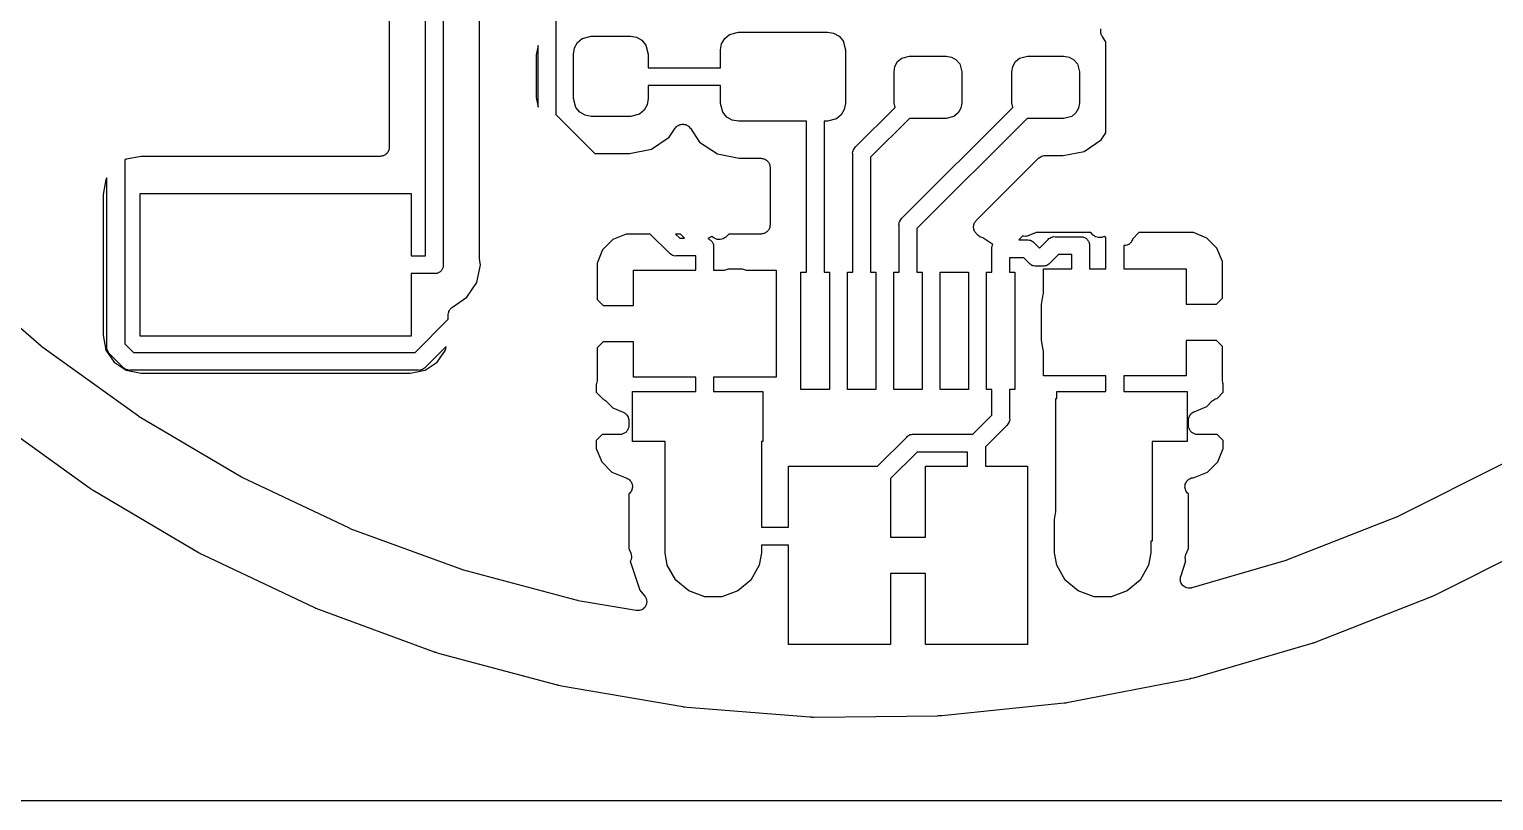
# Model space of a CAD drawing. Extents: x 10 to 287, y -200 to -10.
# Drawn here: x 130.91 to 151.44, y -136.4 to -125.58 of the extents above; entities that cross this region are included whole.
import ezdxf

# ---------------------------------------------------------------- set-up
doc = ezdxf.new("R2010")
doc.units = 0
doc.header["$MEASUREMENT"] = 0
doc.layers.add('BLACK', color=7, linetype='CONTINUOUS')

msp = doc.modelspace()

# ---------------------------------------------------------------- linework, layer by layer
at = {"layer": 'BLACK', "linetype": 'CONTINUOUS'}
for p, q in [((136.716, -124.811), (136.716, -128.902)), ((136.466, -128.755), (136.466, -124.857)), ((137.224, -128.805), (137.224, -124.88)), ((135.958, -125.12), (135.958, -127.233)), ((138.296, -125.407), (138.296, -126.773)), ((140.661, -125.705), (140.728, -125.649)), ((140.728, -125.649), (140.853, -125.616)), ((140.853, -125.616), (142.103, -125.616)), ((142.103, -125.616), (142.189, -125.631)), ((142.189, -125.631), (142.264, -125.674)), ((145.933, -125.589), (145.935, -125.581)), ((145.934, -125.603), (145.933, -125.589)), ((145.933, -125.617), (145.934, -125.603)), ((145.935, -125.625), (145.933, -125.617)), ((145.935, -125.581), (145.936, -125.573)), ((145.936, -125.633), (145.935, -125.625)), ((145.941, -125.646), (145.936, -125.633)), ((145.945, -125.659), (145.941, -125.646)), ((138.046, -125.803), (138.02, -125.937)), ((138.046, -126.67), (138.046, -125.803)), ((138.54, -125.924), (138.555, -125.838)), ((138.555, -125.838), (138.598, -125.763)), ((138.598, -125.763), (138.665, -125.707)), ((138.665, -125.707), (138.79, -125.674)), ((138.79, -125.674), (139.34, -125.674)), ((139.34, -125.674), (139.426, -125.689)), ((139.426, -125.689), (139.501, -125.732)), ((139.501, -125.732), (139.557, -125.799)), ((139.557, -125.799), (139.59, -125.924)), ((140.603, -125.866), (140.618, -125.78)), ((140.618, -125.78), (140.661, -125.705)), ((142.264, -125.674), (142.32, -125.741)), ((142.32, -125.741), (142.353, -125.866)), ((145.95, -125.666), (145.945, -125.659)), ((145.953, -125.674), (145.95, -125.666)), ((146.006, -125.752), (145.953, -125.674)), ((146.006, -127.029), (146.006, -125.752)), ((138.02, -125.937), (138.02, -126.536)), ((138.54, -126.549), (138.54, -125.924)), ((139.59, -125.924), (139.59, -126.116)), ((140.603, -126.116), (140.603, -125.866)), ((142.353, -125.866), (142.353, -126.616)), ((143.048, -126.097), (143.086, -126.031)), ((143.086, -126.031), (143.144, -125.982)), ((143.144, -125.982), (143.254, -125.953)), ((143.254, -125.953), (143.766, -125.953)), ((143.766, -125.953), (143.841, -125.966)), ((143.841, -125.966), (143.907, -126.004)), ((143.907, -126.004), (143.956, -126.062)), ((143.956, -126.062), (143.985, -126.172)), ((144.699, -126.097), (144.737, -126.031)), ((144.737, -126.031), (144.795, -125.982)), ((144.795, -125.982), (144.905, -125.953)), ((144.905, -125.953), (145.417, -125.953)), ((145.417, -125.953), (145.492, -125.966)), ((145.492, -125.966), (145.558, -126.004)), ((145.558, -126.004), (145.607, -126.062)), ((145.607, -126.062), (145.636, -126.172)), ((139.59, -126.116), (140.603, -126.116)), ((143.035, -126.172), (143.048, -126.097)), ((143.035, -126.609), (143.035, -126.172)), ((143.985, -126.172), (143.985, -126.609)), ((144.686, -126.172), (144.699, -126.097)), ((144.686, -126.609), (144.686, -126.172)), ((145.636, -126.172), (145.636, -126.609)), ((140.603, -126.366), (139.59, -126.366)), ((139.59, -126.366), (139.59, -126.549)), ((140.603, -126.616), (140.603, -126.366)), ((138.02, -126.536), (138.046, -126.67)), ((138.573, -126.674), (138.54, -126.549)), ((138.629, -126.741), (138.573, -126.674)), ((139.575, -126.635), (139.532, -126.71)), ((139.59, -126.549), (139.575, -126.635)), ((140.636, -126.741), (140.603, -126.616)), ((142.353, -126.616), (142.338, -126.702)), ((142.496, -127.227), (143.052, -126.672)), ((143.052, -126.672), (143.035, -126.609)), ((143.146, -128.228), (144.703, -126.672)), ((143.985, -126.609), (143.972, -126.684)), ((144.703, -126.672), (144.686, -126.609)), ((145.636, -126.609), (145.623, -126.684)), ((138.296, -126.773), (138.842, -127.319)), ((138.704, -126.784), (138.629, -126.741)), ((138.79, -126.799), (138.704, -126.784)), ((139.34, -126.799), (138.79, -126.799)), ((139.465, -126.766), (139.34, -126.799)), ((139.532, -126.71), (139.465, -126.766)), ((140.692, -126.808), (140.636, -126.741)), ((140.767, -126.851), (140.692, -126.808)), ((140.853, -126.866), (140.767, -126.851)), ((141.806, -126.866), (140.853, -126.866)), ((141.806, -128.982), (141.806, -126.866)), ((142.103, -126.866), (142.056, -126.866)), ((142.056, -126.866), (142.056, -128.982)), ((142.228, -126.833), (142.103, -126.866)), ((142.295, -126.777), (142.228, -126.833)), ((142.338, -126.702), (142.295, -126.777)), ((143.25, -126.827), (142.706, -127.371)), ((143.254, -126.828), (143.25, -126.827)), ((143.766, -126.828), (143.254, -126.828)), ((144.901, -126.827), (143.356, -128.372)), ((143.876, -126.799), (143.766, -126.828)), ((143.934, -126.75), (143.876, -126.799)), ((143.972, -126.684), (143.934, -126.75)), ((144.905, -126.828), (144.901, -126.827)), ((145.417, -126.828), (144.905, -126.828)), ((145.527, -126.799), (145.417, -126.828)), ((145.585, -126.75), (145.527, -126.799)), ((145.623, -126.684), (145.585, -126.75)), ((139.883, -127.092), (139.969, -126.964)), ((139.969, -126.964), (139.978, -126.954)), ((139.978, -126.954), (139.986, -126.943)), ((139.986, -126.943), (139.993, -126.938)), ((139.993, -126.938), (139.999, -126.932)), ((139.999, -126.932), (140.011, -126.926)), ((140.011, -126.926), (140.023, -126.918)), ((140.023, -126.918), (140.031, -126.916)), ((140.031, -126.916), (140.039, -126.913)), ((140.039, -126.913), (140.052, -126.911)), ((140.052, -126.911), (140.066, -126.908)), ((140.066, -126.908), (140.074, -126.909)), ((140.074, -126.909), (140.082, -126.908)), ((140.082, -126.908), (140.096, -126.911)), ((140.096, -126.911), (140.11, -126.913)), ((140.11, -126.913), (140.117, -126.916)), ((140.117, -126.916), (140.125, -126.918)), ((140.125, -126.918), (140.137, -126.926)), ((140.137, -126.926), (140.149, -126.932)), ((140.149, -126.932), (140.155, -126.938)), ((140.155, -126.938), (140.162, -126.943)), ((140.162, -126.943), (140.17, -126.954)), ((140.17, -126.954), (140.18, -126.964)), ((140.18, -126.964), (140.31, -127.159)), ((145.938, -127.13), (146.006, -127.029)), ((135.945, -127.286), (135.941, -127.296)), ((135.951, -127.276), (135.945, -127.286)), ((135.953, -127.265), (135.951, -127.276)), ((135.956, -127.255), (135.953, -127.265)), ((135.958, -127.233), (135.956, -127.243)), ((135.956, -127.243), (135.956, -127.255)), ((139.327, -127.319), (139.634, -127.258)), ((139.634, -127.258), (139.883, -127.092)), ((140.31, -127.159), (140.559, -127.325)), ((142.455, -127.308), (142.459, -127.292)), ((142.459, -127.292), (142.462, -127.276)), ((142.462, -127.276), (142.465, -127.271)), ((142.465, -127.271), (142.466, -127.266)), ((142.466, -127.266), (142.475, -127.252)), ((142.475, -127.252), (142.484, -127.238)), ((142.484, -127.238), (142.496, -127.227)), ((145.405, -127.348), (145.699, -127.29)), ((145.699, -127.29), (145.938, -127.13)), ((132.268, -127.401), (132.251, -127.413)), ((132.251, -127.413), (132.251, -129.988)), ((132.479, -127.36), (132.268, -127.401)), ((135.831, -127.36), (132.479, -127.36)), ((135.842, -127.358), (135.831, -127.36)), ((135.853, -127.358), (135.842, -127.358)), ((135.864, -127.354), (135.853, -127.358)), ((135.875, -127.352), (135.864, -127.354)), ((135.884, -127.346), (135.875, -127.352)), ((135.895, -127.343), (135.884, -127.346)), ((135.903, -127.335), (135.895, -127.343)), ((135.913, -127.33), (135.903, -127.335)), ((135.92, -127.321), (135.913, -127.33)), ((135.929, -127.314), (135.92, -127.321)), ((135.934, -127.305), (135.929, -127.314)), ((135.941, -127.296), (135.934, -127.305)), ((138.842, -127.319), (139.327, -127.319)), ((140.559, -127.325), (140.866, -127.386)), ((140.866, -127.386), (141.171, -127.386)), ((141.171, -127.386), (141.182, -127.388)), ((141.182, -127.388), (141.193, -127.388)), ((141.193, -127.388), (141.203, -127.392)), ((141.203, -127.392), (141.214, -127.394)), ((141.214, -127.394), (141.224, -127.4)), ((141.224, -127.4), (141.235, -127.403)), ((141.235, -127.403), (141.243, -127.411)), ((141.243, -127.411), (141.253, -127.416)), ((141.253, -127.416), (141.26, -127.425)), ((141.26, -127.425), (141.268, -127.432)), ((141.268, -127.432), (141.274, -127.441)), ((141.274, -127.441), (141.281, -127.45)), ((141.281, -127.45), (141.285, -127.46)), ((141.285, -127.46), (141.29, -127.47)), ((141.29, -127.47), (141.292, -127.481)), ((141.292, -127.481), (141.296, -127.491)), ((141.296, -127.491), (141.296, -127.502)), ((142.456, -127.325), (142.455, -127.308)), ((142.456, -128.982), (142.456, -127.325)), ((142.706, -127.371), (142.706, -128.982)), ((144.186, -128.261), (145.061, -127.386)), ((145.061, -127.386), (145.066, -127.382)), ((145.066, -127.382), (145.069, -127.378)), ((145.069, -127.378), (145.084, -127.37)), ((145.084, -127.37), (145.097, -127.36)), ((145.097, -127.36), (145.103, -127.359)), ((145.103, -127.359), (145.107, -127.356)), ((145.107, -127.356), (145.124, -127.353)), ((145.124, -127.353), (145.14, -127.349)), ((145.14, -127.349), (145.145, -127.349)), ((145.145, -127.349), (145.151, -127.348)), ((145.151, -127.348), (145.405, -127.348)), ((131.987, -127.682), (131.946, -127.893)), ((132.001, -127.662), (131.987, -127.682)), ((132.001, -130.034), (132.001, -127.662)), ((141.296, -127.502), (141.298, -127.513)), ((141.298, -127.513), (141.298, -128.322)), ((131.946, -127.893), (131.946, -129.867)), ((132.466, -129.88), (132.466, -127.88)), ((132.466, -127.88), (136.266, -127.88)), ((136.266, -127.88), (136.266, -128.755)), ((143.105, -128.309), (143.109, -128.293)), ((143.106, -128.326), (143.105, -128.309)), ((143.109, -128.293), (143.112, -128.277)), ((143.112, -128.277), (143.115, -128.272)), ((143.115, -128.272), (143.116, -128.267)), ((143.116, -128.267), (143.125, -128.253)), ((143.125, -128.253), (143.134, -128.239)), ((143.134, -128.239), (143.146, -128.228)), ((144.152, -128.329), (144.153, -128.318)), ((144.153, -128.318), (144.158, -128.308)), ((144.158, -128.308), (144.161, -128.297)), ((144.161, -128.297), (144.167, -128.288)), ((144.167, -128.288), (144.172, -128.278)), ((144.172, -128.278), (144.18, -128.27)), ((144.18, -128.27), (144.186, -128.261)), ((139.093, -128.526), (138.95, -128.669)), ((139.28, -128.449), (139.093, -128.526)), ((139.618, -128.449), (139.28, -128.449)), ((139.886, -128.716), (139.618, -128.449)), ((139.972, -128.449), (140.03, -128.507)), ((140.043, -128.449), (139.972, -128.449)), ((140.03, -128.507), (140.1, -128.507)), ((140.1, -128.507), (140.043, -128.449)), ((140.48, -128.483), (140.425, -128.513)), ((140.425, -128.513), (140.434, -128.518)), ((140.434, -128.518), (140.444, -128.522)), ((140.444, -128.522), (140.453, -128.529)), ((140.515, -128.507), (140.48, -128.483)), ((140.535, -128.516), (140.515, -128.507)), ((140.554, -128.525), (140.535, -128.516)), ((140.555, -128.525), (140.554, -128.525)), ((140.577, -128.527), (140.555, -128.525)), ((140.555, -128.525), (140.555, -128.525)), ((140.598, -128.528), (140.577, -128.527)), ((140.62, -128.523), (140.599, -128.528)), ((140.64, -128.517), (140.62, -128.523)), ((140.641, -128.517), (140.64, -128.517)), ((140.642, -128.517), (140.641, -128.517)), ((140.659, -128.504), (140.642, -128.517)), ((140.677, -128.492), (140.659, -128.504)), ((140.719, -128.449), (140.677, -128.492)), ((141.171, -128.449), (140.719, -128.449)), ((141.182, -128.447), (141.171, -128.449)), ((141.193, -128.447), (141.182, -128.447)), ((141.203, -128.443), (141.193, -128.447)), ((141.214, -128.441), (141.203, -128.443)), ((141.224, -128.436), (141.214, -128.441)), ((141.234, -128.432), (141.224, -128.436)), ((141.243, -128.425), (141.234, -128.432)), ((141.253, -128.419), (141.243, -128.425)), ((141.26, -128.411), (141.253, -128.419)), ((141.268, -128.404), (141.26, -128.411)), ((141.274, -128.394), (141.268, -128.404)), ((141.281, -128.386), (141.274, -128.394)), ((141.285, -128.375), (141.281, -128.386)), ((141.29, -128.365), (141.285, -128.375)), ((141.292, -128.354), (141.29, -128.365)), ((141.296, -128.344), (141.292, -128.354)), ((141.298, -128.322), (141.296, -128.333)), ((141.296, -128.333), (141.296, -128.344)), ((143.106, -128.982), (143.106, -128.326)), ((143.356, -128.372), (143.356, -128.982)), ((144.149, -128.339), (144.152, -128.329)), ((144.15, -128.351), (144.149, -128.339)), ((144.149, -128.362), (144.15, -128.351)), ((144.152, -128.372), (144.149, -128.362)), ((144.153, -128.383), (144.152, -128.372)), ((144.158, -128.393), (144.153, -128.383)), ((144.161, -128.404), (144.158, -128.393)), ((144.167, -128.413), (144.161, -128.404)), ((144.172, -128.423), (144.167, -128.413)), ((144.18, -128.431), (144.172, -128.423)), ((144.186, -128.44), (144.18, -128.431)), ((144.214, -128.469), (144.186, -128.44)), ((144.227, -128.477), (144.214, -128.469)), ((144.238, -128.488), (144.227, -128.477)), ((144.245, -128.49), (144.238, -128.488)), ((144.251, -128.494), (144.245, -128.49)), ((144.265, -128.498), (144.251, -128.494)), ((144.279, -128.503), (144.265, -128.498)), ((144.42, -128.597), (144.279, -128.503)), ((144.84, -128.476), (144.785, -128.532)), ((144.855, -128.478), (144.84, -128.476)), ((144.871, -128.482), (144.855, -128.478)), ((144.877, -128.481), (144.871, -128.482)), ((144.882, -128.482), (144.877, -128.481)), ((144.898, -128.478), (144.882, -128.482)), ((144.915, -128.476), (144.898, -128.478)), ((144.92, -128.474), (144.915, -128.476)), ((144.925, -128.472), (144.92, -128.474)), ((145.03, -128.429), (144.925, -128.472)), ((145.793, -128.429), (145.03, -128.429)), ((145.075, -128.649), (145.196, -128.527)), ((145.196, -128.527), (145.207, -128.514)), ((145.207, -128.514), (145.221, -128.506)), ((145.221, -128.506), (145.235, -128.497)), ((145.235, -128.497), (145.24, -128.495)), ((145.24, -128.495), (145.245, -128.492)), ((145.245, -128.492), (145.261, -128.49)), ((145.261, -128.49), (145.277, -128.485)), ((145.277, -128.485), (145.294, -128.487)), ((145.294, -128.487), (145.673, -128.487)), ((145.673, -128.487), (145.683, -128.49)), ((145.683, -128.49), (145.694, -128.492)), ((145.694, -128.492), (145.704, -128.498)), ((145.704, -128.498), (145.714, -128.502)), ((145.714, -128.502), (145.723, -128.509)), ((145.723, -128.509), (145.733, -128.514)), ((145.733, -128.514), (145.74, -128.523)), ((145.74, -128.523), (145.748, -128.53)), ((145.827, -128.463), (145.793, -128.429)), ((145.844, -128.476), (145.827, -128.463)), ((145.862, -128.488), (145.844, -128.476)), ((145.863, -128.488), (145.862, -128.488)), ((145.863, -128.489), (145.863, -128.488)), ((145.884, -128.494), (145.863, -128.489)), ((145.904, -128.5), (145.884, -128.494)), ((145.905, -128.5), (145.904, -128.5)), ((145.906, -128.5), (145.905, -128.5)), ((145.927, -128.498), (145.906, -128.5)), ((145.948, -128.496), (145.927, -128.498)), ((145.949, -128.496), (145.948, -128.496)), ((145.95, -128.496), (145.949, -128.496)), ((145.969, -128.487), (145.95, -128.496)), ((145.98, -128.482), (145.969, -128.487)), ((146.006, -128.496), (145.98, -128.482)), ((146.006, -128.937), (146.006, -128.496)), ((146.379, -128.527), (146.378, -128.528)), ((146.38, -128.519), (146.379, -128.527)), ((146.469, -128.429), (146.38, -128.519)), ((147.232, -128.429), (146.469, -128.429)), ((147.419, -128.506), (147.232, -128.429)), ((147.562, -128.649), (147.419, -128.506)), ((138.95, -128.669), (138.873, -128.856)), ((139.896, -128.729), (139.886, -128.716)), ((139.911, -128.737), (139.896, -128.729)), ((140.453, -128.529), (140.463, -128.534)), ((140.463, -128.534), (140.47, -128.543)), ((140.47, -128.543), (140.478, -128.55)), ((140.478, -128.55), (140.484, -128.56)), ((140.484, -128.56), (140.491, -128.568)), ((140.491, -128.568), (140.495, -128.579)), ((140.495, -128.579), (140.5, -128.588)), ((140.5, -128.588), (140.502, -128.599)), ((140.502, -128.599), (140.506, -128.61)), ((140.506, -128.61), (140.506, -128.957)), ((140.599, -128.528), (140.598, -128.528)), ((140.598, -128.528), (140.598, -128.528)), ((144.406, -128.635), (144.41, -128.624)), ((144.406, -128.679), (144.406, -128.635)), ((144.406, -128.982), (144.406, -128.679)), ((144.406, -128.679), (144.406, -128.679)), ((144.41, -128.624), (144.412, -128.613)), ((144.412, -128.613), (144.417, -128.604)), ((144.417, -128.604), (144.42, -128.597)), ((144.785, -128.532), (144.901, -128.532)), ((144.901, -128.532), (144.917, -128.53)), ((144.917, -128.53), (144.933, -128.535)), ((144.933, -128.535), (144.95, -128.537)), ((144.95, -128.537), (144.954, -128.54)), ((144.954, -128.54), (144.96, -128.542)), ((144.96, -128.542), (144.973, -128.551)), ((144.973, -128.551), (144.988, -128.559)), ((144.988, -128.559), (144.998, -128.572)), ((144.998, -128.572), (145.075, -128.649)), ((145.748, -128.53), (145.754, -128.54)), ((145.754, -128.54), (145.761, -128.548)), ((145.761, -128.548), (145.765, -128.559)), ((145.765, -128.559), (145.77, -128.568)), ((145.77, -128.568), (145.772, -128.579)), ((145.772, -128.579), (145.776, -128.59)), ((145.776, -128.59), (145.776, -128.937)), ((146.26, -128.612), (146.256, -128.612)), ((146.256, -128.612), (146.256, -128.937)), ((146.28, -128.612), (146.26, -128.612)), ((146.282, -128.611), (146.28, -128.612)), ((146.284, -128.611), (146.282, -128.611)), ((146.303, -128.604), (146.284, -128.611)), ((146.321, -128.597), (146.303, -128.604)), ((146.323, -128.596), (146.321, -128.597)), ((146.325, -128.595), (146.323, -128.596)), ((146.34, -128.582), (146.325, -128.595)), ((146.355, -128.569), (146.34, -128.582)), ((146.356, -128.567), (146.355, -128.569)), ((146.358, -128.566), (146.356, -128.567)), ((146.367, -128.548), (146.358, -128.566)), ((146.377, -128.53), (146.367, -128.548)), ((146.378, -128.528), (146.377, -128.53)), ((147.639, -128.836), (147.562, -128.649)), ((131.08, -130.024), (129.822, -128.932)), ((136.266, -128.755), (136.466, -128.755)), ((136.705, -128.933), (136.701, -128.943)), ((136.711, -128.923), (136.705, -128.933)), ((136.713, -128.912), (136.711, -128.923)), ((136.716, -128.902), (136.713, -128.912)), ((137.188, -129.127), (137.237, -128.88)), ((137.226, -128.817), (137.224, -128.805)), ((137.227, -128.83), (137.226, -128.817)), ((137.237, -128.88), (137.227, -128.83)), ((138.873, -128.856), (138.873, -129.369)), ((139.924, -128.747), (139.911, -128.737)), ((139.93, -128.748), (139.924, -128.747)), ((139.934, -128.751), (139.93, -128.748)), ((139.951, -128.754), (139.934, -128.751)), ((139.967, -128.758), (139.951, -128.754)), ((139.983, -128.757), (139.967, -128.758)), ((140.256, -128.757), (139.983, -128.757)), ((140.256, -128.957), (140.256, -128.757)), ((140.659, -128.957), (140.714, -128.937)), ((140.714, -128.937), (140.908, -128.937)), ((140.908, -128.937), (140.963, -128.957)), ((144.854, -128.782), (144.656, -128.782)), ((144.656, -128.782), (144.656, -128.982)), ((144.931, -128.858), (144.854, -128.782)), ((144.942, -128.871), (144.931, -128.858)), ((144.956, -128.879), (144.942, -128.871)), ((144.969, -128.889), (144.956, -128.879)), ((144.975, -128.89), (144.969, -128.889)), ((144.98, -128.893), (144.975, -128.89)), ((144.996, -128.896), (144.98, -128.893)), ((145.012, -128.9), (144.996, -128.896)), ((145.029, -128.899), (145.012, -128.9)), ((145.121, -128.899), (145.029, -128.899)), ((145.138, -128.9), (145.121, -128.899)), ((145.131, -129.288), (145.131, -128.937)), ((145.131, -128.937), (145.526, -128.937)), ((145.154, -128.896), (145.138, -128.9)), ((145.17, -128.893), (145.154, -128.896)), ((145.175, -128.89), (145.17, -128.893)), ((145.18, -128.889), (145.175, -128.89)), ((145.194, -128.879), (145.18, -128.889)), ((145.208, -128.871), (145.194, -128.879)), ((145.219, -128.858), (145.208, -128.871)), ((145.34, -128.737), (145.219, -128.858)), ((145.526, -128.737), (145.34, -128.737)), ((145.526, -128.937), (145.526, -128.737)), ((145.776, -128.937), (146.006, -128.937)), ((146.256, -128.937), (147.131, -128.937)), ((147.131, -128.937), (147.131, -129.433)), ((147.639, -129.349), (147.639, -128.836)), ((136.613, -129.005), (136.266, -129.005)), ((136.266, -129.005), (136.266, -129.88)), ((136.624, -129.001), (136.613, -129.005)), ((136.635, -128.999), (136.624, -129.001)), ((136.644, -128.994), (136.635, -128.999)), ((136.655, -128.99), (136.644, -128.994)), ((136.663, -128.983), (136.655, -128.99)), ((136.673, -128.977), (136.663, -128.983)), ((136.68, -128.969), (136.673, -128.977)), ((136.689, -128.962), (136.68, -128.969)), ((136.694, -128.952), (136.689, -128.962)), ((136.701, -128.943), (136.694, -128.952)), ((137.048, -129.336), (137.188, -129.127)), ((139.381, -129.453), (139.381, -128.957)), ((139.381, -128.957), (140.256, -128.957)), ((140.506, -128.957), (140.659, -128.957)), ((140.963, -128.957), (141.381, -128.957)), ((141.381, -128.957), (141.381, -130.457)), ((141.731, -130.632), (141.731, -128.982)), ((141.731, -128.982), (141.806, -128.982)), ((142.056, -128.982), (142.131, -128.982)), ((142.131, -128.982), (142.131, -130.632)), ((142.381, -130.632), (142.381, -128.982)), ((142.381, -128.982), (142.456, -128.982)), ((142.706, -128.982), (142.781, -128.982)), ((142.781, -128.982), (142.781, -130.632)), ((143.031, -130.632), (143.031, -128.982)), ((143.031, -128.982), (143.106, -128.982)), ((143.356, -128.982), (143.431, -128.982)), ((143.431, -128.982), (143.431, -130.632)), ((143.681, -130.632), (143.681, -128.982)), ((143.681, -128.982), (144.081, -128.982)), ((144.081, -128.982), (144.081, -130.632)), ((144.331, -130.632), (144.331, -128.982)), ((144.331, -128.982), (144.406, -128.982)), ((144.656, -128.982), (144.731, -128.982)), ((144.731, -128.982), (144.731, -130.632)), ((136.843, -129.473), (137.048, -129.336)), ((145.101, -129.439), (145.126, -129.296)), ((145.126, -129.296), (145.131, -129.288)), ((136.79, -129.561), (136.792, -129.543)), ((136.792, -129.543), (136.793, -129.539)), ((136.793, -129.539), (136.794, -129.535)), ((136.794, -129.535), (136.803, -129.52)), ((136.803, -129.52), (136.811, -129.504)), ((136.811, -129.504), (136.814, -129.501)), ((136.814, -129.501), (136.816, -129.497)), ((136.816, -129.497), (136.83, -129.486)), ((136.83, -129.486), (136.843, -129.473)), ((138.873, -129.369), (138.957, -129.453)), ((138.957, -129.453), (139.381, -129.453)), ((145.101, -129.935), (145.101, -129.439)), ((147.131, -129.433), (147.555, -129.433)), ((147.555, -129.433), (147.639, -129.349)), ((136.32, -130.109), (136.786, -129.643)), ((136.786, -129.579), (136.79, -129.561)), ((136.786, -129.643), (136.786, -129.579)), ((131.946, -129.867), (131.987, -130.078)), ((136.266, -129.88), (132.466, -129.88)), ((138.957, -129.961), (138.873, -130.045)), ((139.381, -129.961), (138.957, -129.961)), ((139.381, -130.457), (139.381, -129.961)), ((145.126, -130.078), (145.101, -129.935)), ((147.555, -129.941), (147.131, -129.941)), ((147.131, -129.941), (147.131, -130.437)), ((147.639, -130.025), (147.555, -129.941)), ((131.085, -130.027), (131.08, -130.024)), ((131.089, -130.031), (131.085, -130.027)), ((132.441, -131.005), (131.089, -130.031)), ((131.987, -130.078), (132.1, -130.246)), ((131.999, -130.051), (132.001, -130.034)), ((132.004, -130.067), (131.999, -130.051)), ((132.006, -130.083), (132.004, -130.067)), ((132.009, -130.088), (132.006, -130.083)), ((132.011, -130.093), (132.009, -130.088)), ((132.02, -130.107), (132.011, -130.093)), ((132.028, -130.121), (132.02, -130.107)), ((132.041, -130.132), (132.028, -130.121)), ((132.228, -130.319), (132.041, -130.132)), ((132.251, -129.988), (132.372, -130.109)), ((132.372, -130.109), (136.32, -130.109)), ((136.754, -130.028), (136.464, -130.319)), ((136.632, -130.246), (136.745, -130.078)), ((136.745, -130.078), (136.754, -130.028)), ((138.873, -130.045), (138.873, -130.501)), ((145.131, -130.086), (145.126, -130.078)), ((145.131, -130.437), (145.131, -130.086)), ((147.639, -130.501), (147.639, -130.025)), ((132.1, -130.246), (132.268, -130.359)), ((132.239, -130.332), (132.228, -130.319)), ((132.253, -130.34), (132.239, -130.332)), ((132.267, -130.349), (132.253, -130.34)), ((132.272, -130.351), (132.267, -130.349)), ((132.268, -130.359), (132.479, -130.4)), ((132.277, -130.354), (132.272, -130.351)), ((132.293, -130.356), (132.277, -130.354)), ((132.309, -130.361), (132.293, -130.356)), ((132.326, -130.359), (132.309, -130.361)), ((136.366, -130.359), (132.326, -130.359)), ((136.253, -130.4), (136.464, -130.359)), ((136.383, -130.361), (136.366, -130.359)), ((136.399, -130.356), (136.383, -130.361)), ((136.415, -130.354), (136.399, -130.356)), ((136.42, -130.351), (136.415, -130.354)), ((136.425, -130.349), (136.42, -130.351)), ((136.439, -130.34), (136.425, -130.349)), ((136.453, -130.332), (136.439, -130.34)), ((136.464, -130.319), (136.453, -130.332)), ((136.464, -130.359), (136.632, -130.246)), ((132.479, -130.4), (136.253, -130.4)), ((138.863, -130.549), (138.861, -130.556)), ((138.861, -130.556), (138.861, -130.669)), ((138.864, -130.546), (138.863, -130.549)), ((138.865, -130.544), (138.864, -130.546)), ((138.869, -130.525), (138.865, -130.544)), ((138.873, -130.506), (138.869, -130.525)), ((138.873, -130.501), (138.873, -130.503)), ((138.873, -130.503), (138.873, -130.506)), ((140.256, -130.457), (139.381, -130.457)), ((140.256, -130.657), (140.256, -130.457)), ((141.381, -130.457), (140.506, -130.457)), ((140.506, -130.457), (140.506, -130.657)), ((146.006, -130.437), (145.131, -130.437)), ((146.006, -130.657), (146.006, -130.437)), ((147.131, -130.437), (146.256, -130.437)), ((146.256, -130.437), (146.256, -130.657)), ((147.639, -130.503), (147.639, -130.501)), ((147.639, -130.506), (147.639, -130.503)), ((147.643, -130.525), (147.639, -130.506)), ((147.647, -130.544), (147.643, -130.525)), ((147.648, -130.546), (147.647, -130.544)), ((147.649, -130.549), (147.648, -130.546)), ((147.651, -130.556), (147.649, -130.549)), ((147.651, -130.669), (147.651, -130.556)), ((138.861, -130.669), (138.956, -130.764)), ((138.956, -130.764), (138.96, -130.765)), ((138.96, -130.765), (138.973, -130.774)), ((138.973, -130.774), (138.988, -130.783)), ((138.988, -130.783), (138.991, -130.787)), ((139.368, -131.357), (139.368, -130.657)), ((139.368, -130.657), (140.256, -130.657)), ((140.506, -130.657), (141.194, -130.657)), ((141.194, -130.657), (141.194, -131.357)), ((142.131, -130.632), (141.731, -130.632)), ((142.781, -130.632), (142.381, -130.632)), ((143.431, -130.632), (143.031, -130.632)), ((144.081, -130.632), (143.681, -130.632)), ((144.406, -130.632), (144.331, -130.632)), ((144.406, -130.99), (144.406, -130.632)), ((144.731, -130.632), (144.656, -130.632)), ((144.656, -130.632), (144.656, -131.036)), ((145.306, -132.34), (145.306, -130.757)), ((145.306, -130.757), (145.319, -130.757)), ((145.319, -130.757), (145.319, -130.657)), ((145.319, -130.657), (146.006, -130.657)), ((146.256, -130.657), (147.143, -130.657)), ((147.143, -130.657), (147.143, -131.357)), ((147.501, -130.787), (147.504, -130.783)), ((147.504, -130.783), (147.519, -130.774)), ((147.519, -130.774), (147.532, -130.765)), ((147.532, -130.765), (147.538, -130.763)), ((147.538, -130.763), (147.543, -130.761)), ((147.543, -130.761), (147.559, -130.758)), ((147.559, -130.758), (147.564, -130.757)), ((147.564, -130.757), (147.651, -130.669)), ((138.991, -130.787), (138.996, -130.79)), ((138.996, -130.79), (139.093, -130.888)), ((139.093, -130.888), (139.24, -130.948)), ((139.24, -130.948), (139.247, -130.953)), ((139.247, -130.953), (139.255, -130.956)), ((139.255, -130.956), (139.265, -130.965)), ((139.265, -130.965), (139.277, -130.972)), ((139.277, -130.972), (139.282, -130.979)), ((139.282, -130.979), (139.288, -130.984)), ((139.288, -130.984), (139.295, -130.996)), ((144.139, -131.257), (144.406, -130.99)), ((147.178, -130.999), (147.187, -130.988)), ((147.187, -130.988), (147.194, -130.976)), ((147.194, -130.976), (147.2, -130.971)), ((147.2, -130.971), (147.205, -130.964)), ((147.205, -130.964), (147.217, -130.957)), ((147.217, -130.957), (147.227, -130.948)), ((147.227, -130.948), (147.235, -130.945)), ((147.235, -130.945), (147.242, -130.941)), ((147.242, -130.941), (147.419, -130.868)), ((147.419, -130.868), (147.496, -130.79)), ((147.496, -130.79), (147.501, -130.787)), ((130.353, -131), (131.756, -132.01)), ((132.447, -131.008), (132.441, -131.005)), ((132.451, -131.011), (132.447, -131.008)), ((133.886, -131.858), (132.451, -131.011)), ((139.295, -130.996), (139.304, -131.007)), ((139.305, -131.187), (139.301, -131.197)), ((139.304, -131.007), (139.306, -131.015)), ((139.31, -131.177), (139.305, -131.187)), ((139.306, -131.015), (139.31, -131.022)), ((139.31, -131.022), (139.313, -131.036)), ((139.312, -131.166), (139.31, -131.177)), ((139.316, -131.156), (139.312, -131.166)), ((139.313, -131.036), (139.317, -131.049)), ((139.318, -131.134), (139.316, -131.145)), ((139.316, -131.145), (139.316, -131.156)), ((139.317, -131.049), (139.317, -131.057)), ((139.317, -131.057), (139.318, -131.066)), ((139.318, -131.066), (139.318, -131.134)), ((144.616, -131.134), (144.316, -131.433)), ((144.628, -131.123), (144.616, -131.134)), ((144.637, -131.109), (144.628, -131.123)), ((144.646, -131.095), (144.637, -131.109)), ((144.647, -131.09), (144.646, -131.095)), ((144.65, -131.085), (144.647, -131.09)), ((144.653, -131.069), (144.65, -131.085)), ((144.657, -131.053), (144.653, -131.069)), ((144.656, -131.036), (144.657, -131.053)), ((147.164, -131.058), (147.165, -131.05)), ((147.164, -131.134), (147.164, -131.058)), ((147.166, -131.145), (147.164, -131.134)), ((147.165, -131.041), (147.169, -131.028)), ((147.165, -131.05), (147.165, -131.041)), ((147.166, -131.156), (147.166, -131.145)), ((147.17, -131.166), (147.166, -131.156)), ((147.169, -131.028), (147.172, -131.015)), ((147.172, -131.177), (147.17, -131.166)), ((147.172, -131.015), (147.176, -131.007)), ((147.177, -131.187), (147.172, -131.177)), ((147.176, -131.007), (147.178, -130.999)), ((147.181, -131.197), (147.177, -131.187)), ((138.945, -131.261), (138.861, -131.345)), ((138.861, -131.345), (138.861, -131.458)), ((139.191, -131.261), (138.945, -131.261)), ((139.202, -131.259), (139.191, -131.261)), ((139.213, -131.259), (139.202, -131.259)), ((139.223, -131.255), (139.213, -131.259)), ((139.234, -131.253), (139.223, -131.255)), ((139.244, -131.248), (139.234, -131.253)), ((139.255, -131.244), (139.244, -131.248)), ((139.263, -131.237), (139.255, -131.244)), ((139.273, -131.231), (139.263, -131.237)), ((139.28, -131.223), (139.273, -131.231)), ((139.288, -131.216), (139.28, -131.223)), ((139.294, -131.206), (139.288, -131.216)), ((139.301, -131.197), (139.294, -131.206)), ((139.826, -131.357), (139.368, -131.357)), ((139.826, -132.921), (139.826, -131.357)), ((141.194, -131.357), (141.176, -131.357)), ((141.176, -131.357), (141.176, -132.562)), ((142.804, -131.707), (143.214, -131.297)), ((143.214, -131.297), (143.225, -131.284)), ((143.225, -131.284), (143.239, -131.276)), ((143.239, -131.276), (143.252, -131.267)), ((143.252, -131.267), (143.258, -131.265)), ((143.258, -131.265), (143.263, -131.262)), ((143.263, -131.262), (143.279, -131.26)), ((143.279, -131.26), (143.295, -131.255)), ((143.295, -131.255), (143.312, -131.257)), ((143.312, -131.257), (144.139, -131.257)), ((147.143, -131.357), (146.656, -131.357)), ((146.656, -131.357), (146.656, -132.757)), ((147.188, -131.206), (147.181, -131.197)), ((147.194, -131.216), (147.188, -131.206)), ((147.202, -131.223), (147.194, -131.216)), ((147.209, -131.231), (147.202, -131.223)), ((147.219, -131.237), (147.209, -131.231)), ((147.227, -131.244), (147.219, -131.237)), ((147.238, -131.248), (147.227, -131.244)), ((147.248, -131.253), (147.238, -131.248)), ((147.259, -131.255), (147.248, -131.253)), ((147.269, -131.259), (147.259, -131.255)), ((147.28, -131.259), (147.269, -131.259)), ((147.291, -131.261), (147.28, -131.259)), ((147.567, -131.261), (147.291, -131.261)), ((147.651, -131.345), (147.567, -131.261)), ((147.651, -131.458), (147.651, -131.345)), ((138.861, -131.458), (138.938, -131.645)), ((143.358, -131.507), (142.986, -131.879)), ((144.066, -131.507), (143.358, -131.507)), ((144.066, -131.707), (144.066, -131.507)), ((144.316, -131.433), (144.316, -131.707)), ((147.574, -131.645), (147.651, -131.458)), ((138.938, -131.645), (139.081, -131.788)), ((139.081, -131.788), (139.29, -131.875)), ((141.556, -132.562), (141.556, -131.707)), ((141.556, -131.707), (142.804, -131.707)), ((143.476, -132.703), (143.476, -131.707)), ((143.476, -131.707), (144.066, -131.707)), ((144.316, -131.707), (144.906, -131.707)), ((144.906, -131.707), (144.906, -134.207)), ((147.245, -131.865), (147.431, -131.788)), ((147.431, -131.788), (147.574, -131.645)), ((151.588, -131.665), (150.099, -132.412)), ((131.756, -132.01), (131.764, -132.015)), ((131.764, -132.015), (131.767, -132.018)), ((133.891, -131.86), (133.886, -131.858)), ((133.896, -131.864), (133.891, -131.86)), ((135.402, -132.577), (133.896, -131.864)), ((139.29, -131.875), (139.302, -131.882)), ((139.302, -131.882), (139.315, -131.888)), ((139.315, -131.888), (139.321, -131.894)), ((139.321, -131.894), (139.328, -131.898)), ((139.328, -131.898), (139.336, -131.909)), ((139.336, -131.909), (139.346, -131.919)), ((139.346, -131.919), (139.349, -131.927)), ((139.349, -131.927), (139.355, -131.933)), ((139.355, -131.933), (139.359, -131.946)), ((139.359, -131.946), (139.365, -131.959)), ((139.365, -131.959), (139.365, -131.967)), ((139.365, -131.967), (139.368, -131.975)), ((139.368, -132.003), (139.366, -132.011)), ((139.366, -132.011), (139.366, -132.019)), ((139.368, -131.975), (139.367, -131.989)), ((139.367, -131.989), (139.368, -132.003)), ((142.986, -131.879), (142.986, -132.703)), ((147.114, -132.003), (147.115, -131.987)), ((147.115, -132.008), (147.114, -132.003)), ((147.115, -131.97), (147.117, -131.965)), ((147.115, -131.987), (147.115, -131.97)), ((147.115, -132.014), (147.115, -132.008)), ((147.121, -132.03), (147.115, -132.014)), ((147.117, -131.965), (147.118, -131.959)), ((147.118, -131.959), (147.125, -131.944)), ((147.125, -131.944), (147.13, -131.928)), ((147.13, -131.928), (147.134, -131.924)), ((147.134, -131.924), (147.136, -131.919)), ((147.136, -131.919), (147.148, -131.907)), ((147.148, -131.907), (147.159, -131.895)), ((147.159, -131.895), (147.163, -131.892)), ((147.163, -131.892), (147.167, -131.888)), ((147.167, -131.888), (147.182, -131.881)), ((147.182, -131.881), (147.197, -131.873)), ((147.197, -131.873), (147.202, -131.872)), ((147.202, -131.872), (147.207, -131.869)), ((147.207, -131.869), (147.224, -131.868)), ((147.224, -131.868), (147.24, -131.865)), ((147.24, -131.865), (147.245, -131.865)), ((131.767, -132.018), (131.77, -132.019)), ((131.77, -132.019), (131.776, -132.024)), ((131.776, -132.024), (131.806, -132.042)), ((131.806, -132.042), (133.294, -132.921)), ((139.332, -132.082), (139.318, -132.095)), ((139.318, -132.095), (139.318, -132.858)), ((139.34, -132.07), (139.332, -132.082)), ((139.349, -132.06), (139.34, -132.07)), ((139.352, -132.052), (139.349, -132.06)), ((139.357, -132.046), (139.352, -132.052)), ((139.361, -132.032), (139.357, -132.046)), ((139.366, -132.019), (139.361, -132.032)), ((147.125, -132.046), (147.121, -132.03)), ((147.128, -132.05), (147.125, -132.046)), ((147.13, -132.055), (147.128, -132.05)), ((147.141, -132.068), (147.13, -132.055)), ((147.15, -132.082), (147.141, -132.068)), ((147.164, -132.095), (147.15, -132.082)), ((147.164, -132.858), (147.164, -132.095)), ((145.286, -132.453), (145.306, -132.34)), ((150.088, -132.417), (148.537, -133.026)), ((150.093, -132.414), (150.088, -132.417)), ((150.099, -132.412), (150.093, -132.414)), ((135.407, -132.579), (135.402, -132.577)), ((135.412, -132.582), (135.407, -132.579)), ((136.976, -133.156), (135.412, -132.582)), ((141.176, -132.562), (141.556, -132.562)), ((145.286, -132.921), (145.286, -132.453)), ((141.556, -132.812), (141.176, -132.812)), ((141.176, -132.812), (141.176, -132.921)), ((141.556, -134.207), (141.556, -132.812)), ((142.986, -132.703), (143.476, -132.703)), ((146.656, -132.757), (146.636, -132.757)), ((146.636, -132.757), (146.636, -132.921)), ((150.616, -133.513), (152.16, -132.738)), ((133.294, -132.921), (133.303, -132.926)), ((133.303, -132.926), (133.306, -132.928)), ((133.306, -132.928), (133.309, -132.929)), ((133.309, -132.929), (133.316, -132.933)), ((133.316, -132.933), (133.347, -132.949)), ((133.347, -132.949), (134.909, -133.689)), ((139.318, -132.858), (139.347, -132.927)), ((139.341, -133.032), (139.337, -133.04)), ((139.337, -133.04), (139.47, -133.443)), ((139.35, -133.014), (139.341, -133.032)), ((139.347, -132.927), (139.351, -132.947)), ((139.351, -133.013), (139.35, -133.014)), ((139.351, -132.947), (139.356, -132.967)), ((139.354, -132.991), (139.351, -133.011)), ((139.351, -133.011), (139.351, -133.013)), ((139.356, -132.97), (139.354, -132.991)), ((139.356, -132.967), (139.356, -132.969)), ((139.356, -132.969), (139.356, -132.97)), ((139.857, -133.096), (139.826, -132.921)), ((141.176, -132.921), (141.145, -133.096)), ((145.317, -133.096), (145.286, -132.921)), ((146.636, -132.921), (146.605, -133.096)), ((147.055, -133.251), (147.126, -133.035)), ((147.119, -132.985), (147.124, -132.965)), ((147.119, -132.986), (147.119, -132.985)), ((147.119, -132.988), (147.119, -132.986)), ((147.121, -133.008), (147.119, -132.988)), ((147.123, -133.029), (147.121, -133.008)), ((147.124, -133.03), (147.123, -133.029)), ((147.124, -132.965), (147.128, -132.945)), ((147.124, -133.032), (147.124, -133.03)), ((147.126, -133.035), (147.124, -133.032)), ((147.128, -132.945), (147.164, -132.858)), ((148.527, -133.029), (147.211, -133.413)), ((148.532, -133.027), (148.527, -133.029)), ((148.537, -133.026), (148.532, -133.027)), ((136.982, -133.157), (136.976, -133.156)), ((136.987, -133.159), (136.982, -133.157)), ((138.597, -133.589), (136.987, -133.159)), ((139.976, -133.303), (139.857, -133.096)), ((141.145, -133.096), (141.026, -133.303)), ((143.476, -133.211), (142.986, -133.211)), ((142.986, -133.211), (142.986, -134.207)), ((143.476, -134.207), (143.476, -133.211)), ((145.436, -133.303), (145.317, -133.096)), ((146.605, -133.096), (146.486, -133.303)), ((139.47, -133.443), (139.539, -133.523)), ((140.158, -133.456), (139.976, -133.303)), ((141.026, -133.303), (140.844, -133.456)), ((145.618, -133.456), (145.436, -133.303)), ((146.486, -133.303), (146.304, -133.456)), ((147.049, -133.295), (147.051, -133.278)), ((147.05, -133.3), (147.049, -133.295)), ((147.05, -133.305), (147.05, -133.3)), ((147.054, -133.321), (147.05, -133.305)), ((147.051, -133.278), (147.053, -133.261)), ((147.053, -133.261), (147.054, -133.256)), ((147.054, -133.256), (147.055, -133.251)), ((147.058, -133.338), (147.054, -133.321)), ((147.061, -133.342), (147.058, -133.338)), ((147.062, -133.347), (147.061, -133.342)), ((147.072, -133.361), (147.062, -133.347)), ((147.081, -133.375), (147.072, -133.361)), ((147.085, -133.378), (147.081, -133.375)), ((147.088, -133.382), (147.085, -133.378)), ((147.102, -133.392), (147.088, -133.382)), ((147.116, -133.403), (147.102, -133.392)), ((147.121, -133.404), (147.116, -133.403)), ((147.125, -133.407), (147.121, -133.404)), ((147.141, -133.411), (147.125, -133.407)), ((147.158, -133.416), (147.141, -133.411)), ((147.163, -133.416), (147.158, -133.416)), ((147.168, -133.417), (147.163, -133.416)), ((147.185, -133.416), (147.168, -133.417)), ((147.202, -133.415), (147.185, -133.416)), ((147.207, -133.413), (147.202, -133.415)), ((147.211, -133.413), (147.207, -133.413)), ((138.603, -133.59), (138.597, -133.589)), ((138.608, -133.592), (138.603, -133.59)), ((139.421, -133.731), (138.608, -133.592)), ((139.539, -133.523), (139.539, -133.524)), ((139.539, -133.524), (139.539, -133.524)), ((139.539, -133.524), (139.55, -133.543)), ((139.55, -133.543), (139.561, -133.561)), ((139.562, -133.649), (139.551, -133.668)), ((139.561, -133.561), (139.561, -133.562)), ((139.561, -133.562), (139.562, -133.562)), ((139.562, -133.562), (139.565, -133.584)), ((139.566, -133.627), (139.562, -133.648)), ((139.562, -133.648), (139.562, -133.649)), ((139.562, -133.649), (139.562, -133.649)), ((139.565, -133.584), (139.569, -133.605)), ((139.569, -133.606), (139.566, -133.627)), ((139.569, -133.605), (139.569, -133.605)), ((139.569, -133.605), (139.569, -133.606)), ((140.382, -133.537), (140.158, -133.456)), ((140.62, -133.537), (140.382, -133.537)), ((140.844, -133.456), (140.62, -133.537)), ((145.842, -133.537), (145.618, -133.456)), ((146.08, -133.537), (145.842, -133.537)), ((146.304, -133.456), (146.08, -133.537)), ((148.953, -134.169), (150.561, -133.537)), ((150.561, -133.537), (150.57, -133.533)), ((150.57, -133.533), (150.574, -133.532)), ((150.574, -133.532), (150.577, -133.53)), ((150.577, -133.53), (150.584, -133.528)), ((150.584, -133.528), (150.616, -133.513)), ((134.909, -133.689), (134.918, -133.693)), ((134.918, -133.693), (134.921, -133.695)), ((134.921, -133.695), (134.924, -133.696)), ((134.924, -133.696), (134.931, -133.699)), ((134.931, -133.699), (134.964, -133.712)), ((134.964, -133.712), (136.586, -134.308)), ((139.422, -133.732), (139.421, -133.731)), ((139.421, -133.731), (139.421, -133.731)), ((139.443, -133.731), (139.422, -133.732)), ((139.465, -133.731), (139.443, -133.731)), ((139.466, -133.731), (139.465, -133.731)), ((139.465, -133.731), (139.465, -133.731)), ((139.486, -133.723), (139.466, -133.731)), ((139.506, -133.716), (139.486, -133.723)), ((139.507, -133.716), (139.506, -133.716)), ((139.524, -133.701), (139.507, -133.715)), ((139.507, -133.715), (139.507, -133.716)), ((139.54, -133.687), (139.524, -133.701)), ((139.541, -133.687), (139.54, -133.687)), ((139.54, -133.687), (139.54, -133.687)), ((139.551, -133.668), (139.541, -133.687)), ((142.986, -134.207), (141.556, -134.207)), ((144.906, -134.207), (143.476, -134.207)), ((147.237, -134.672), (148.896, -134.188)), ((148.896, -134.188), (148.905, -134.185)), ((148.905, -134.185), (148.909, -134.185)), ((148.909, -134.185), (148.912, -134.183)), ((148.912, -134.183), (148.92, -134.181)), ((148.92, -134.181), (148.953, -134.169)), ((136.586, -134.308), (136.596, -134.311)), ((136.596, -134.311), (136.599, -134.312)), ((136.599, -134.312), (136.602, -134.313)), ((136.602, -134.313), (136.61, -134.316)), ((136.61, -134.316), (136.643, -134.326)), ((136.643, -134.326), (138.313, -134.772)), ((145.482, -135.017), (147.179, -134.686)), ((147.179, -134.686), (147.188, -134.684)), ((147.188, -134.684), (147.192, -134.683)), ((147.192, -134.683), (147.195, -134.682)), ((147.195, -134.682), (147.203, -134.681)), ((147.203, -134.681), (147.237, -134.672)), ((138.313, -134.772), (138.322, -134.774)), ((138.322, -134.774), (138.326, -134.775)), ((138.326, -134.775), (138.329, -134.776)), ((138.329, -134.776), (138.337, -134.778)), ((138.337, -134.778), (138.371, -134.785)), ((138.371, -134.785), (140.074, -135.078)), ((140.074, -135.078), (140.084, -135.079)), ((140.084, -135.079), (140.088, -135.08)), ((140.088, -135.08), (140.091, -135.08)), ((140.091, -135.08), (140.099, -135.081)), ((140.099, -135.081), (140.134, -135.085)), ((140.134, -135.085), (141.856, -135.222)), ((143.704, -135.202), (145.423, -135.026)), ((145.423, -135.026), (145.433, -135.024)), ((145.433, -135.024), (145.437, -135.024)), ((145.437, -135.024), (145.44, -135.023)), ((145.44, -135.023), (145.448, -135.023)), ((145.448, -135.023), (145.482, -135.017)), ((141.856, -135.222), (141.866, -135.223)), ((141.866, -135.223), (141.87, -135.223)), ((141.87, -135.223), (141.873, -135.223)), ((141.873, -135.223), (141.882, -135.224)), ((141.882, -135.224), (141.916, -135.224)), ((141.916, -135.224), (143.644, -135.205)), ((143.644, -135.205), (143.654, -135.204)), ((143.654, -135.204), (143.658, -135.205)), ((143.658, -135.205), (143.661, -135.204)), ((143.661, -135.204), (143.669, -135.204)), ((143.669, -135.204), (143.704, -135.202)), ((162.941, -136.398), (114.935, -136.398))]:
    msp.add_line(p, q, dxfattribs=at)

doc.saveas('drawing.dxf')
